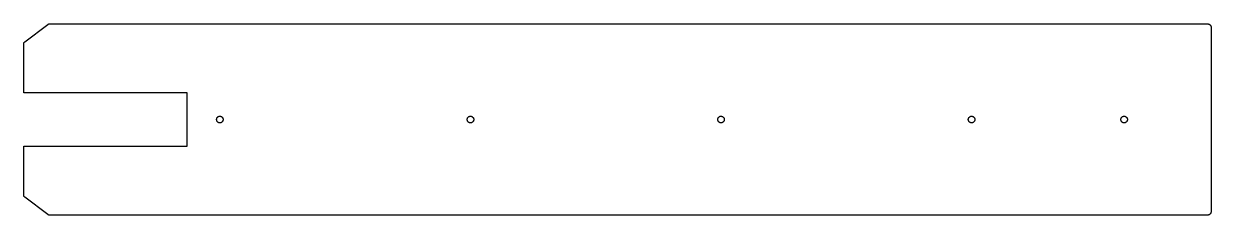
# Model space of a CAD drawing. Extents: x -548 to 542, y -51 to 125.
import ezdxf

# ---------------------------------------------------------------- set-up
doc = ezdxf.new("R2010")
doc.units = 0
doc.layers.add('layer_1', color=250, linetype='CONTINUOUS')

msp = doc.modelspace()

# ---------------------------------------------------------------- linework, layer by layer
at = {"layer": 'layer_1'}
for points in [[(-523.7, 124.7), (535.5, 124.7), (536.8, 124.6), (537.8, 124.6), (538.3, 124.5), (538.8, 124.5), (539.2, 124.4), (539.5, 124.3), (539.9, 124.2), (540.2, 124.1), (540.5, 124), (540.7, 123.8), (540.9, 123.6), (541.1, 123.5), (541.3, 123.3), (541.5, 123), (541.6, 122.8), (541.7, 122.5), (541.8, 122.3), (541.9, 122), (542, 121.6), (542, 121.3), (542.1, 120.5), (542.1, 119.7), (542.1, 118.7), (542.1, 116.4), (542.1, 36.6), (542.1, -43.2), (542.1, -45.5), (542.1, -46.4), (542.1, -47.3), (542, -48.1), (542, -48.4), (541.9, -48.7), (541.8, -49), (541.7, -49.3), (541.6, -49.6), (541.5, -49.8), (541.3, -50), (541.1, -50.2), (540.9, -50.4), (540.7, -50.6), (540.5, -50.7), (540.2, -50.9), (539.9, -51), (539.5, -51.1), (539.2, -51.2), (538.8, -51.2), (538.3, -51.3), (537.8, -51.4), (536.8, -51.4), (535.5, -51.4), (-523.7, -51.4), (-524.4, -51.4), (-524.6, -51.4), (-524.8, -51.3), (-525.1, -51.2), (-525.3, -51.1), (-525.9, -50.6), (-546.9, -34.7), (-547.3, -34.5), (-547.5, -34.3), (-547.7, -34.1), (-547.8, -34.1), (-547.8, -34), (-547.8, -33.9), (-547.9, -33.7), (-547.9, -33.4), (-547.9, -32.1), (-547.9, 12.1), (-397.9, 12.1), (-397.9, 61.1), (-547.9, 61.1), (-547.9, 105.3), (-547.9, 106.6), (-547.9, 107), (-547.8, 107.1), (-547.8, 107.2), (-547.8, 107.3), (-547.7, 107.4), (-547.5, 107.5), (-547.3, 107.7), (-546.9, 107.9), (-525.9, 123.8), (-525.3, 124.3), (-525.1, 124.5), (-524.8, 124.6), (-524.6, 124.6), (-524.4, 124.6), (-523.7, 124.7)], [(-367.9, 39.6), (-367.6, 39.6), (-367.3, 39.6), (-367, 39.5), (-366.7, 39.4), (-366.4, 39.3), (-366.2, 39.1), (-366, 38.9), (-365.8, 38.7), (-365.6, 38.5), (-365.4, 38.3), (-365.2, 38), (-365.1, 37.8), (-365, 37.5), (-364.9, 37.2), (-364.9, 36.9), (-364.9, 36.6), (-364.9, 36.3), (-364.9, 36), (-365, 35.7), (-365.1, 35.4), (-365.2, 35.2), (-365.4, 34.9), (-365.6, 34.7), (-365.8, 34.5), (-366, 34.3), (-366.2, 34.1), (-366.4, 34), (-366.7, 33.8), (-367, 33.7), (-367.3, 33.7), (-367.6, 33.6), (-367.9, 33.6), (-368.2, 33.6), (-368.5, 33.7), (-368.8, 33.7), (-369, 33.8), (-369.3, 34), (-369.6, 34.1), (-369.8, 34.3), (-370, 34.5), (-370.2, 34.7), (-370.4, 34.9), (-370.5, 35.2), (-370.6, 35.4), (-370.7, 35.7), (-370.8, 36), (-370.9, 36.3), (-370.9, 36.6), (-370.9, 36.9), (-370.8, 37.2), (-370.7, 37.5), (-370.6, 37.8), (-370.5, 38), (-370.4, 38.3), (-370.2, 38.5), (-370, 38.7), (-369.8, 38.9), (-369.6, 39.1), (-369.3, 39.3), (-369, 39.4), (-368.8, 39.5), (-368.5, 39.6), (-368.2, 39.6), (-367.9, 39.6)], [(-137.9, 39.6), (-137.6, 39.6), (-137.3, 39.6), (-137, 39.5), (-136.7, 39.4), (-136.4, 39.3), (-136.2, 39.1), (-136, 38.9), (-135.8, 38.7), (-135.6, 38.5), (-135.4, 38.3), (-135.2, 38), (-135.1, 37.8), (-135, 37.5), (-134.9, 37.2), (-134.9, 36.9), (-134.9, 36.6), (-134.9, 36.3), (-134.9, 36), (-135, 35.7), (-135.1, 35.4), (-135.2, 35.2), (-135.4, 34.9), (-135.6, 34.7), (-135.8, 34.5), (-136, 34.3), (-136.2, 34.1), (-136.4, 34), (-136.7, 33.8), (-137, 33.7), (-137.3, 33.7), (-137.6, 33.6), (-137.9, 33.6), (-138.2, 33.6), (-138.5, 33.7), (-138.8, 33.7), (-139, 33.8), (-139.3, 34), (-139.6, 34.1), (-139.8, 34.3), (-140, 34.5), (-140.2, 34.7), (-140.4, 34.9), (-140.5, 35.2), (-140.6, 35.4), (-140.7, 35.7), (-140.8, 36), (-140.9, 36.3), (-140.9, 36.6), (-140.9, 36.9), (-140.8, 37.2), (-140.7, 37.5), (-140.6, 37.8), (-140.5, 38), (-140.4, 38.3), (-140.2, 38.5), (-140, 38.7), (-139.8, 38.9), (-139.6, 39.1), (-139.3, 39.3), (-139, 39.4), (-138.8, 39.5), (-138.5, 39.6), (-138.2, 39.6), (-137.9, 39.6)], [(92.1, 39.6), (92.4, 39.6), (92.7, 39.6), (93, 39.5), (93.3, 39.4), (93.6, 39.3), (93.8, 39.1), (94, 38.9), (94.2, 38.7), (94.4, 38.5), (94.6, 38.3), (94.8, 38), (94.9, 37.8), (95, 37.5), (95.1, 37.2), (95.1, 36.9), (95.1, 36.6), (95.1, 36.3), (95.1, 36), (95, 35.7), (94.9, 35.4), (94.8, 35.2), (94.6, 34.9), (94.4, 34.7), (94.2, 34.5), (94, 34.3), (93.8, 34.1), (93.6, 34), (93.3, 33.8), (93, 33.7), (92.7, 33.7), (92.4, 33.6), (92.1, 33.6), (91.8, 33.6), (91.5, 33.7), (91.2, 33.7), (91, 33.8), (90.7, 34), (90.4, 34.1), (90.2, 34.3), (90, 34.5), (89.8, 34.7), (89.6, 34.9), (89.5, 35.2), (89.4, 35.4), (89.3, 35.7), (89.2, 36), (89.1, 36.3), (89.1, 36.6), (89.1, 36.9), (89.2, 37.2), (89.3, 37.5), (89.4, 37.8), (89.5, 38), (89.6, 38.3), (89.8, 38.5), (90, 38.7), (90.2, 38.9), (90.4, 39.1), (90.7, 39.3), (91, 39.4), (91.2, 39.5), (91.5, 39.6), (91.8, 39.6), (92.1, 39.6)], [(322.1, 39.6), (322.4, 39.6), (322.7, 39.6), (323, 39.5), (323.3, 39.4), (323.6, 39.3), (323.8, 39.1), (324, 38.9), (324.2, 38.7), (324.4, 38.5), (324.6, 38.3), (324.8, 38), (324.9, 37.8), (325, 37.5), (325.1, 37.2), (325.1, 36.9), (325.1, 36.6), (325.1, 36.3), (325.1, 36), (325, 35.7), (324.9, 35.4), (324.8, 35.2), (324.6, 34.9), (324.4, 34.7), (324.2, 34.5), (324, 34.3), (323.8, 34.1), (323.6, 34), (323.3, 33.8), (323, 33.7), (322.7, 33.7), (322.4, 33.6), (322.1, 33.6), (321.8, 33.6), (321.5, 33.7), (321.2, 33.7), (321, 33.8), (320.7, 34), (320.4, 34.1), (320.2, 34.3), (320, 34.5), (319.8, 34.7), (319.6, 34.9), (319.5, 35.2), (319.4, 35.4), (319.3, 35.7), (319.2, 36), (319.1, 36.3), (319.1, 36.6), (319.1, 36.9), (319.2, 37.2), (319.3, 37.5), (319.4, 37.8), (319.5, 38), (319.6, 38.3), (319.8, 38.5), (320, 38.7), (320.2, 38.9), (320.4, 39.1), (320.7, 39.3), (321, 39.4), (321.2, 39.5), (321.5, 39.6), (321.8, 39.6), (322.1, 39.6)], [(462.1, 39.6), (462.4, 39.6), (462.7, 39.6), (463, 39.5), (463.3, 39.4), (463.6, 39.3), (463.8, 39.1), (464, 38.9), (464.2, 38.7), (464.4, 38.5), (464.6, 38.3), (464.8, 38), (464.9, 37.8), (465, 37.5), (465.1, 37.2), (465.1, 36.9), (465.1, 36.6), (465.1, 36.3), (465.1, 36), (465, 35.7), (464.9, 35.4), (464.8, 35.2), (464.6, 34.9), (464.4, 34.7), (464.2, 34.5), (464, 34.3), (463.8, 34.1), (463.6, 34), (463.3, 33.8), (463, 33.7), (462.7, 33.7), (462.4, 33.6), (462.1, 33.6), (461.8, 33.6), (461.5, 33.7), (461.2, 33.7), (461, 33.8), (460.7, 34), (460.4, 34.1), (460.2, 34.3), (460, 34.5), (459.8, 34.7), (459.6, 34.9), (459.5, 35.2), (459.4, 35.4), (459.3, 35.7), (459.2, 36), (459.1, 36.3), (459.1, 36.6), (459.1, 36.9), (459.2, 37.2), (459.3, 37.5), (459.4, 37.8), (459.5, 38), (459.6, 38.3), (459.8, 38.5), (460, 38.7), (460.2, 38.9), (460.4, 39.1), (460.7, 39.3), (461, 39.4), (461.2, 39.5), (461.5, 39.6), (461.8, 39.6), (462.1, 39.6)]]:
    msp.add_lwpolyline(points, close=True, dxfattribs=at)

doc.saveas('drawing.dxf')
